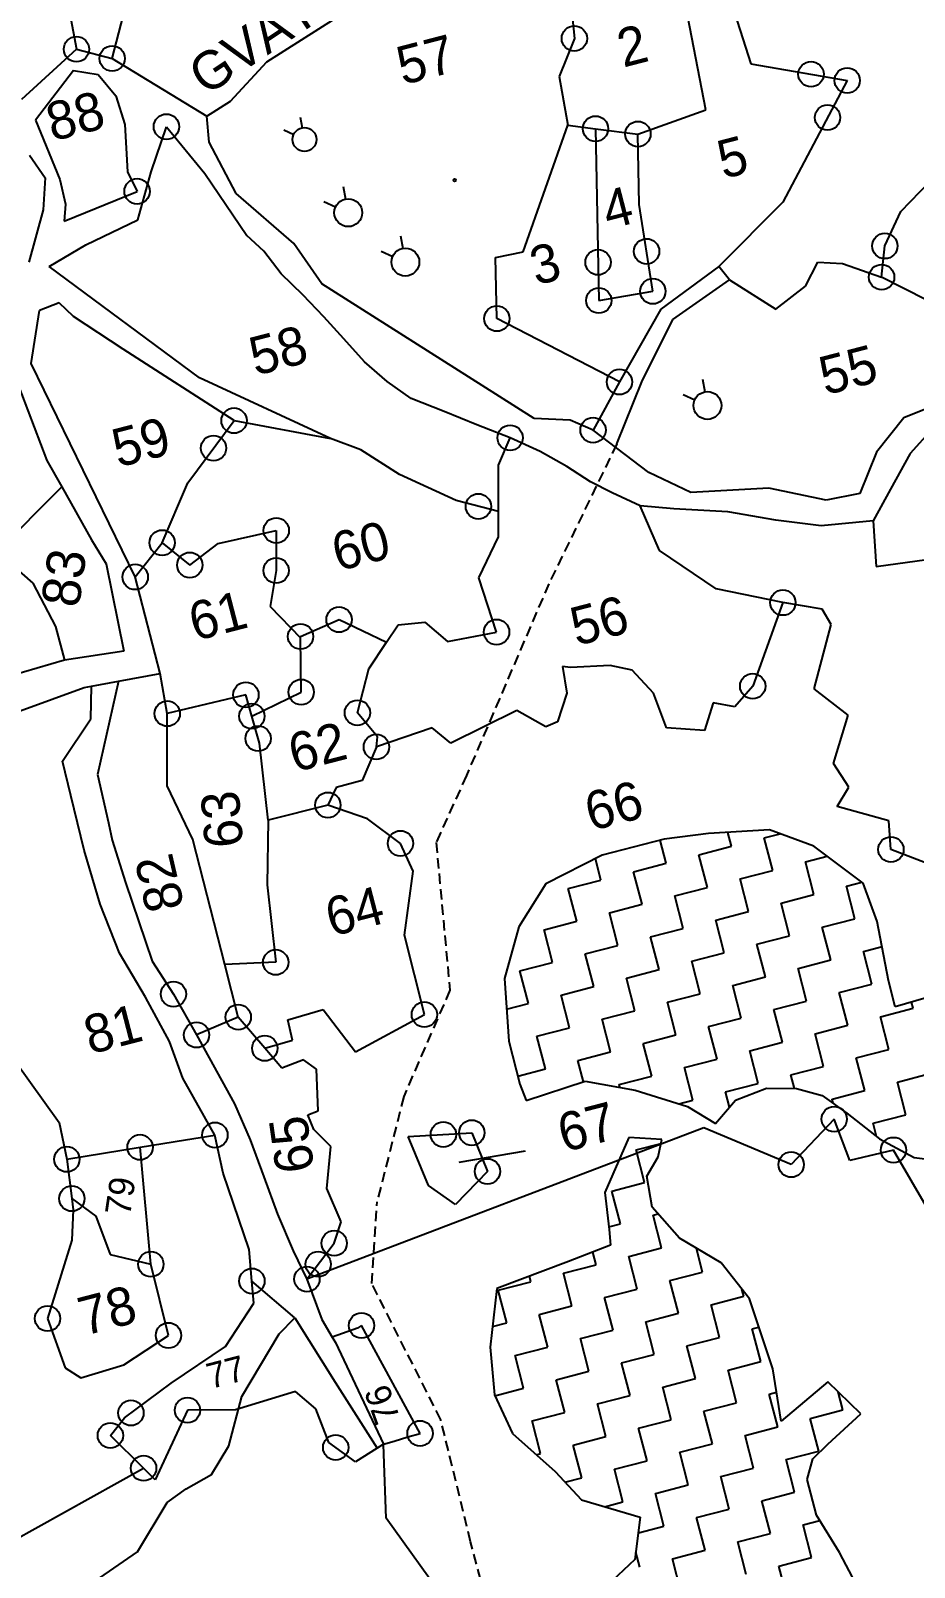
# Model space of a CAD drawing. Header units: metres. Extents: x 317086 to 320014, y 1873013 to 1876547.
# Drawn here: x 317794 to 318220, y 1873872 to 1874612 of the extents above; entities that cross this region are included whole.
import ezdxf

# ---------------------------------------------------------------- set-up
doc = ezdxf.new("R2010")
doc.units = ezdxf.units.M
doc.linetypes.add('DASHED', pattern=[0.75, 0.5, -0.25])
for name, color, linetype in [('LINE_FOOTPATH', 1, 'DASHED'), ('LINE_WATER', 4, 'Continuous'), ('POLY_HATCH', 12, 'Continuous'), ('POLY_PARCEL', 6, 'Continuous'), ('POLY_ROAD', 30, 'Continuous'), ('POLY_WATER', 4, 'Continuous'), ('TEXT_MAPIN', 7, 'Continuous'), ('TEXT_PARCEL', 7, 'Continuous')]:
    doc.layers.add(name, color=color, linetype=linetype)
doc.styles.add('TEXT_MAP', font='')
doc.styles.get('TEXT_MAP').set_extended_font_data('Kruti Dev 050')
doc.dimstyles.get("Standard").update_dxf_attribs({"dimtxt": 0.18, "dimasz": 0.18, "dimexe": 0.18, "dimexo": 0.0625, "dimgap": 0.09, "dimtad": 0, "dimtih": 1, "dimtoh": 1, "dimdec": 4, "dimzin": 0, "dimdsep": 46, "dimtxsty": 'Standard', "dimcen": 0.09, "dimadec": 0, "dimazin": 0, "dimtfac": 1, "dimtdec": 4, "dimtofl": 0, "dimtmove": 0, "dimatfit": 3, "dimfxl": 1, "dimtolj": 1, "dimtzin": 0, "dimarcsym": 0})

msp = doc.modelspace()

# ---------------------------------------------------------------- linework, layer by layer
for points in [[(317916.04, 1874563.9), (317920.83, 1874561.72)], [(317924.02, 1874570.15), (317924.99, 1874564.98)], [(317944.71, 1874536.68), (317945.85, 1874530.65)], [(317935.42, 1874529.39), (317940.99, 1874526.85)], [(317972.25, 1874512.88), (317973.38, 1874506.85)], [(317962.95, 1874505.6), (317968.53, 1874503.05)], [(318117.71, 1874443.85), (318118.84, 1874437.83)], [(318108.41, 1874436.57), (318113.99, 1874434.03)]]:
    msp.add_lwpolyline(points)
for centre, radius in [((317816.21, 1874602.78), 6.1), ((318055.99, 1874607.97), 6.1), ((317833.43, 1874598.33), 6.1), ((318169.94, 1874590.74), 6.1), ((318187.39, 1874587.74), 6.1), ((317859.54, 1874565.48), 6.1), ((318177.9, 1874569.88), 6.1), ((317926.06, 1874559.33), 5.75), ((318066.19, 1874564.52), 6.1), ((318086.6, 1874561.95), 6.1), ((317845.4, 1874534.36), 6.1), ((317998.33, 1874539.72), 0.646), ((317947.09, 1874524.07), 6.7), ((318205.5, 1874508.04), 6.1), ((317974.62, 1874500.27), 6.7), ((318067.39, 1874500.21), 6.1), ((318090.78, 1874505.45), 6.1), ((318203.94, 1874493.04), 6.1), ((318093.8, 1874486.23), 6.1), ((318067.73, 1874481.79), 6.1), ((318018.68, 1874473.08), 6.1), ((318077.69, 1874442.56), 6.1), ((318120.09, 1874431.24), 6.7), ((317892.1, 1874423.95), 6.1), ((318064.99, 1874419.39), 6.1), ((317882.26, 1874410.72), 6.1), ((318025.04, 1874415.7), 6.1), ((318009.75, 1874382.66), 6.1), ((317857.49, 1874365.17), 6.1), ((317912.45, 1874371.07), 6.1), ((317870.79, 1874354.42), 6.1), ((317912.39, 1874351.79), 6.1), ((317844.54, 1874348.66), 6.1), ((318156.39, 1874336.3), 6.1), ((317942.68, 1874328.14), 6.1), ((318018.54, 1874322.14), 6.1), ((317924.14, 1874320.02), 6.1), ((317897.83, 1874291.92), 6.1), ((317924.46, 1874293.26), 6.1), ((318141.87, 1874296.09), 6.1), ((317859.96, 1874282.86), 6.1), ((317900.7, 1874281.64), 6.1), ((317951.5, 1874283.28), 6.1), ((317903.69, 1874270.89), 6.1), ((317960.64, 1874266.84), 6.1), ((317937.31, 1874238.87), 6.1), ((317972.23, 1874220.38), 6.1), ((317972.23, 1874220.38), 6.1), ((318208.44, 1874217.45), 6.1), ((317912.17, 1874163.12), 6.1), ((317862.94, 1874147.82), 6.1), ((317894.15, 1874136.75), 6.1), ((317983.75, 1874137.96), 6.1), ((317874.07, 1874128.16), 6.1), ((317906.91, 1874121.74), 6.1), ((318181.12, 1874087.63), 6.1), ((317882.92, 1874079.94), 6.1), ((317992.91, 1874080.23), 6.1), ((318006.58, 1874081.08), 6.1), ((317846.83, 1874074.04), 6.1), ((318209.66, 1874072.75), 6.1), ((317811.6, 1874068.27), 6.1), ((318014.15, 1874062.47), 6.1), ((318160.43, 1874065.72), 6.1), ((317814.02, 1874049.34), 6.1), ((317940.33, 1874027.85), 6.1), ((317852.08, 1874017.74), 6.1), ((317932.66, 1874017.75), 6.1), ((317927.23, 1874010.6), 6.1), ((317900.75, 1874009.66), 6.1), ((317802.3, 1873991.61), 6.1), ((317953.51, 1873988.25), 6.1), ((317860.51, 1873983.49), 6.1), ((317842.48, 1873946.15), 6.1), ((317869.69, 1873947.44), 6.1), ((317981.68, 1873936.29), 6.1), ((317832.55, 1873935.29), 6.1), ((317941.05, 1873929.51), 6.1), ((317848.56, 1873919.53), 6.1)]:
    msp.add_circle(centre, radius)
at = {"layer": 'LINE_FOOTPATH', "ltscale": 10}
for p, q in [((318076.38, 1874412.7), (318043.72, 1874345.43)), ((318043.72, 1874345.43), (318004.02, 1874253.07)), ((318004.02, 1874253.07), (317989.43, 1874220.82)), ((317989.43, 1874220.82), (317996.04, 1874149.71)), ((317996.04, 1874149.71), (317973.8, 1874098.47)), ((317973.8, 1874098.47), (317961.03, 1874047.77)), ((317958.47, 1874008.48), (317961.03, 1874047.77)), ((317991.66, 1873942.81), (317958.47, 1874008.48)), ((318006.04, 1873884.14), (317991.66, 1873942.81)), ((318044.64, 1873735.4), (318006.04, 1873884.14))]:
    msp.add_line(p, q, dxfattribs=at)
at = {"layer": 'LINE_WATER'}
for p, q in [((317913.85, 1873984.27), (317921.31, 1873991.91)), ((317895.85, 1873954.03), (317913.85, 1873984.27)), ((317889.58, 1873930.32), (317895.85, 1873954.03)), ((317881.24, 1873916.49), (317889.58, 1873930.32)), ((317869.1, 1873909.62), (317881.24, 1873916.49)), ((317859.88, 1873903), (317869.1, 1873909.62)), ((317845.68, 1873879.22), (317859.88, 1873903)), ((317827.52, 1873866.81), (317845.68, 1873879.22))]:
    msp.add_line(p, q, dxfattribs=at)
at = {"layer": 'POLY_HATCH'}
for p, q in [((318120.6, 1874225.12), (318099.17, 1874222.44)), ((318149.94, 1874226.97), (318120.6, 1874225.12)), ((318171.24, 1874219.03), (318149.94, 1874226.97)), ((318099.17, 1874222.44), (318069.42, 1874214.72)), ((318195.11, 1874201.19), (318171.24, 1874219.03)), ((318069.42, 1874214.72), (318042.21, 1874200.93)), ((318042.21, 1874200.93), (318029.3, 1874180.27)), ((318201.83, 1874182.74), (318195.11, 1874201.19)), ((318029.3, 1874180.27), (318022.29, 1874155.38)), ((318207.27, 1874154.35), (318201.83, 1874182.74)), ((318022.29, 1874155.38), (318024.36, 1874125.15)), ((318210.54, 1874141.73), (318207.27, 1874154.35)), ((318242.76, 1874151.06), (318210.54, 1874141.73)), ((318024.36, 1874125.15), (318029.74, 1874104.43)), ((318032.74, 1874096.56), (318061.12, 1874105.84)), ((318061.12, 1874105.84), (318085.32, 1874101.55)), ((318029.74, 1874104.43), (318032.74, 1874096.56)), ((318085.32, 1874101.55), (318110.46, 1874093.65)), ((318133.59, 1874096.73), (318148.45, 1874102.51)), ((318148.45, 1874102.51), (318162.9, 1874102.42)), ((318162.9, 1874102.42), (318175.36, 1874098.92)), ((318175.36, 1874098.92), (318187.18, 1874090.45)), ((318110.46, 1874093.65), (318123.98, 1874085.58)), ((318123.98, 1874085.58), (318133.59, 1874096.73)), ((318187.18, 1874090.45), (318202.87, 1874078.17)), ((318082.15, 1874078.84), (318070.71, 1874052.33)), ((318098.14, 1874077.75), (318082.15, 1874078.84)), ((318096.37, 1874069.45), (318098.14, 1874077.75)), ((318202.87, 1874078.17), (318219.66, 1874069.07)), ((318090.92, 1874060.19), (318096.37, 1874069.45)), ((318219.66, 1874069.07), (318232.55, 1874067.61)), ((318093.51, 1874045.17), (318090.92, 1874060.19)), ((318070.71, 1874052.33), (318072.71, 1874034.54)), ((318106.54, 1874030.24), (318093.51, 1874045.17)), ((318072.71, 1874034.54), (318073.39, 1874026.87)), ((318073.39, 1874026.87), (318053.19, 1874019.01)), ((318126.61, 1874018.45), (318106.54, 1874030.24)), ((318053.19, 1874019.01), (318018.59, 1874006.11)), ((318140.28, 1874001.07), (318126.61, 1874018.45)), ((318018.59, 1874006.11), (318015.46, 1873977.83)), ((318151.63, 1873967.4), (318140.28, 1874001.07)), ((318015.46, 1873977.83), (318017.5, 1873954.82)), ((318155.54, 1873942.26), (318151.63, 1873967.4)), ((318178.11, 1873961.19), (318155.54, 1873942.26)), ((318193.91, 1873945.68), (318178.11, 1873961.19)), ((318017.5, 1873954.82), (318026.27, 1873936.17)), ((318178.06, 1873931.1), (318193.91, 1873945.68)), ((318026.27, 1873936.17), (318046.7, 1873917.94)), ((318170.75, 1873923.98), (318178.06, 1873931.1)), ((318168.08, 1873914.13), (318170.75, 1873923.98)), ((318046.7, 1873917.94), (318059.42, 1873904.24)), ((318172.53, 1873896.97), (318168.08, 1873914.13)), ((318059.42, 1873904.24), (318087.75, 1873895.9)), ((318087.75, 1873895.9), (318085.17, 1873875.61)), ((318183.74, 1873878.96), (318172.53, 1873896.97)), ((318085.17, 1873875.61), (318062.01, 1873853.91)), ((318191.56, 1873863.99), (318183.74, 1873878.96))]:
    msp.add_line(p, q, dxfattribs=at)
at = {"layer": 'POLY_HATCH', "linetype": 'Continuous'}
for p, q in [((318131.69, 1874219.02), (318129.95, 1874225.71)), ((318147.41, 1874223.1), (318155.02, 1874225.07)), ((318100.23, 1874210.86), (318097.35, 1874221.97)), ((318115.96, 1874214.94), (318131.69, 1874219.02)), ((318151.49, 1874207.37), (318147.41, 1874223.1)), ((318068.78, 1874202.69), (318066.1, 1874213.04)), ((318084.51, 1874206.77), (318100.23, 1874210.86)), ((318120.04, 1874199.21), (318115.96, 1874214.94)), ((318167.22, 1874211.45), (318177.73, 1874214.18)), ((318171.3, 1874195.73), (318167.22, 1874211.45)), ((318053.05, 1874198.61), (318068.78, 1874202.69)), ((318088.59, 1874191.05), (318084.51, 1874206.77)), ((318135.77, 1874203.29), (318151.49, 1874207.37)), ((318139.85, 1874187.56), (318135.77, 1874203.29)), ((318187.03, 1874199.81), (318194.4, 1874201.72)), ((318057.13, 1874182.89), (318053.05, 1874198.61)), ((318104.31, 1874195.13), (318120.04, 1874199.21)), ((318108.4, 1874179.4), (318104.31, 1874195.13)), ((318155.58, 1874191.65), (318171.3, 1874195.73)), ((318191.11, 1874184.08), (318187.03, 1874199.81)), ((318072.86, 1874186.97), (318088.59, 1874191.05)), ((318076.94, 1874171.24), (318072.86, 1874186.97)), ((318124.12, 1874183.48), (318139.85, 1874187.56)), ((318159.66, 1874175.92), (318155.58, 1874191.65)), ((318041.41, 1874178.8), (318057.13, 1874182.89)), ((318045.49, 1874163.08), (318041.41, 1874178.8)), ((318092.67, 1874175.32), (318108.4, 1874179.4)), ((318128.2, 1874167.76), (318124.12, 1874183.48)), ((318175.38, 1874180), (318191.11, 1874184.08)), ((318179.47, 1874164.27), (318175.38, 1874180)), ((318096.75, 1874159.59), (318092.67, 1874175.32)), ((318143.93, 1874171.84), (318159.66, 1874175.92)), ((318148.01, 1874156.11), (318143.93, 1874171.84)), ((318061.22, 1874167.16), (318076.94, 1874171.24)), ((318065.3, 1874151.43), (318061.22, 1874167.16)), ((318112.48, 1874163.68), (318128.2, 1874167.76)), ((318163.74, 1874160.19), (318179.47, 1874164.27)), ((318195.19, 1874168.35), (318204.14, 1874170.68)), ((318199.27, 1874152.63), (318195.19, 1874168.35)), ((318029.76, 1874159), (318045.49, 1874163.08)), ((318033.84, 1874143.27), (318029.76, 1874159)), ((318081.02, 1874155.51), (318096.75, 1874159.59)), ((318116.56, 1874147.95), (318112.48, 1874163.68)), ((318167.82, 1874144.46), (318163.74, 1874160.19)), ((318049.57, 1874147.35), (318065.3, 1874151.43)), ((318085.1, 1874139.79), (318081.02, 1874155.51)), ((318132.28, 1874152.03), (318148.01, 1874156.11)), ((318136.37, 1874136.3), (318132.28, 1874152.03)), ((318183.55, 1874148.55), (318199.27, 1874152.63)), ((318023.3, 1874140.53), (318033.84, 1874143.27)), ((318053.65, 1874131.62), (318049.57, 1874147.35)), ((318100.83, 1874143.87), (318116.56, 1874147.95)), ((318104.91, 1874128.14), (318100.83, 1874143.87)), ((318152.09, 1874140.38), (318167.82, 1874144.46)), ((318187.63, 1874132.82), (318183.55, 1874148.55)), ((318219.08, 1874140.98), (318218.3, 1874143.98)), ((318069.38, 1874135.7), (318085.1, 1874139.79)), ((318073.46, 1874119.98), (318069.38, 1874135.7)), ((318120.64, 1874132.22), (318136.37, 1874136.3)), ((318156.17, 1874124.66), (318152.09, 1874140.38)), ((318203.35, 1874136.9), (318219.08, 1874140.98)), ((318207.44, 1874121.17), (318203.35, 1874136.9)), ((318037.92, 1874127.54), (318053.65, 1874131.62)), ((318042.01, 1874111.82), (318037.92, 1874127.54)), ((318089.19, 1874124.06), (318104.91, 1874128.14)), ((318124.72, 1874116.49), (318120.64, 1874132.22)), ((318171.9, 1874128.74), (318187.63, 1874132.82)), ((318175.98, 1874113.01), (318171.9, 1874128.74)), ((318057.73, 1874115.9), (318073.46, 1874119.98)), ((318093.27, 1874108.33), (318089.19, 1874124.06)), ((318140.45, 1874120.58), (318156.17, 1874124.66)), ((318144.53, 1874104.85), (318140.45, 1874120.58)), ((318191.71, 1874117.09), (318207.44, 1874121.17)), ((318060.4, 1874105.61), (318057.73, 1874115.9)), ((318108.99, 1874112.41), (318124.72, 1874116.49)), ((318113.07, 1874096.69), (318108.99, 1874112.41)), ((318160.26, 1874108.93), (318175.98, 1874113.01)), ((318195.79, 1874101.37), (318191.71, 1874117.09)), ((318028.71, 1874108.37), (318042.01, 1874111.82)), ((318077.54, 1874104.25), (318093.27, 1874108.33)), ((318128.8, 1874100.77), (318144.53, 1874104.85)), ((318161.94, 1874102.42), (318160.26, 1874108.93)), ((318211.52, 1874105.45), (318227.24, 1874109.53)), ((318215.6, 1874089.72), (318211.52, 1874105.45)), ((318077.9, 1874102.86), (318077.54, 1874104.25)), ((318130.71, 1874093.39), (318128.8, 1874100.77)), ((318180.06, 1874097.28), (318195.79, 1874101.37)), ((318106.35, 1874094.94), (318113.07, 1874096.69)), ((318180.62, 1874095.15), (318180.06, 1874097.28)), ((318199.87, 1874085.64), (318215.6, 1874089.72)), ((318201.54, 1874079.21), (318199.87, 1874085.64)), ((318085.7, 1874072.8), (318097.75, 1874075.92)), ((318089.78, 1874057.07), (318085.7, 1874072.8)), ((318074.06, 1874052.99), (318089.78, 1874057.07)), ((318078.14, 1874037.26), (318074.06, 1874052.99)), ((318093.86, 1874041.34), (318096.29, 1874041.97)), ((318097.95, 1874025.62), (318093.86, 1874041.34)), ((318072.57, 1874035.82), (318078.14, 1874037.26)), ((318066.49, 1874017.46), (318064.91, 1874023.57)), ((318082.22, 1874021.54), (318097.95, 1874025.62)), ((318117.75, 1874013.97), (318114.79, 1874025.39)), ((318050.77, 1874013.37), (318066.49, 1874017.46)), ((318086.3, 1874005.81), (318082.22, 1874021.54)), ((318019.31, 1874005.21), (318035.04, 1874009.29)), ((318035.04, 1874009.29), (318034.34, 1874011.98)), ((318054.85, 1873997.65), (318050.77, 1874013.37)), ((318102.03, 1874009.89), (318117.75, 1874013.97)), ((318106.11, 1873994.16), (318102.03, 1874009.89)), ((318023.39, 1873989.49), (318019.31, 1874005.21)), ((318070.57, 1874001.73), (318086.3, 1874005.81)), ((318074.65, 1873986), (318070.57, 1874001.73)), ((318121.83, 1873998.25), (318137.56, 1874002.33)), ((318137.56, 1874002.33), (318136.71, 1874005.61)), ((318039.12, 1873993.57), (318054.85, 1873997.65)), ((318090.38, 1873990.08), (318106.11, 1873994.16)), ((318125.92, 1873982.52), (318121.83, 1873998.25)), ((318016.55, 1873987.71), (318023.39, 1873989.49)), ((318043.2, 1873977.84), (318039.12, 1873993.57)), ((318094.46, 1873974.36), (318090.38, 1873990.08)), ((318141.64, 1873986.6), (318144.88, 1873987.44)), ((318145.72, 1873970.87), (318141.64, 1873986.6)), ((318058.93, 1873981.92), (318074.65, 1873986)), ((318063.01, 1873966.19), (318058.93, 1873981.92)), ((318110.19, 1873978.44), (318125.92, 1873982.52)), ((318027.47, 1873973.76), (318043.2, 1873977.84)), ((318031.56, 1873958.03), (318027.47, 1873973.76)), ((318078.74, 1873970.28), (318094.46, 1873974.36)), ((318114.27, 1873962.71), (318110.19, 1873978.44)), ((318047.28, 1873962.11), (318063.01, 1873966.19)), ((318082.82, 1873954.55), (318078.74, 1873970.28)), ((318130, 1873966.79), (318145.72, 1873970.87)), ((318134.08, 1873951.07), (318130, 1873966.79)), ((318017.69, 1873954.43), (318031.56, 1873958.03)), ((318051.36, 1873946.39), (318047.28, 1873962.11)), ((318098.54, 1873958.63), (318114.27, 1873962.71)), ((318102.62, 1873942.9), (318098.54, 1873958.63)), ((318067.09, 1873950.47), (318082.82, 1873954.55)), ((318071.17, 1873934.74), (318067.09, 1873950.47)), ((318118.35, 1873946.98), (318134.08, 1873951.07)), ((318149.81, 1873955.15), (318153.39, 1873956.08)), ((318153.89, 1873939.42), (318149.81, 1873955.15)), ((318185.34, 1873947.58), (318183.07, 1873956.32)), ((318035.64, 1873942.31), (318051.36, 1873946.39)), ((318039.72, 1873926.58), (318035.64, 1873942.31)), ((318086.9, 1873938.82), (318102.62, 1873942.9)), ((318122.43, 1873931.26), (318118.35, 1873946.98)), ((318169.61, 1873943.5), (318185.34, 1873947.58)), ((318173.69, 1873927.77), (318169.61, 1873943.5)), ((318055.44, 1873930.66), (318071.17, 1873934.74)), ((318090.98, 1873923.1), (318086.9, 1873938.82)), ((318138.16, 1873935.34), (318153.89, 1873939.42)), ((318142.24, 1873919.61), (318138.16, 1873935.34)), ((318059.53, 1873914.93), (318055.44, 1873930.66)), ((318106.71, 1873927.18), (318122.43, 1873931.26)), ((318110.79, 1873911.45), (318106.71, 1873927.18)), ((318157.97, 1873923.69), (318173.69, 1873927.77)), ((318037.63, 1873926.04), (318039.72, 1873926.58)), ((318075.25, 1873919.01), (318090.98, 1873923.1)), ((318162.05, 1873907.97), (318157.97, 1873923.69)), ((318051.44, 1873912.83), (318059.53, 1873914.93)), ((318079.33, 1873903.29), (318075.25, 1873919.01)), ((318126.51, 1873915.53), (318142.24, 1873919.61)), ((318130.6, 1873899.8), (318126.51, 1873915.53)), ((318095.06, 1873907.37), (318110.79, 1873911.45)), ((318099.14, 1873891.64), (318095.06, 1873907.37)), ((318146.32, 1873903.89), (318162.05, 1873907.97)), ((318070.47, 1873900.99), (318079.33, 1873903.29)), ((318114.87, 1873895.72), (318130.6, 1873899.8)), ((318150.4, 1873888.16), (318146.32, 1873903.89)), ((318086.8, 1873888.44), (318099.14, 1873891.64)), ((318118.95, 1873880), (318114.87, 1873895.72)), ((318166.13, 1873892.24), (318174.18, 1873894.33)), ((318170.21, 1873876.51), (318166.13, 1873892.24)), ((318134.68, 1873884.08), (318150.4, 1873888.16)), ((318138.76, 1873868.35), (318134.68, 1873884.08)), ((318087.5, 1873871.83), (318085.61, 1873879.1)), ((318103.22, 1873875.91), (318118.95, 1873880)), ((318107.3, 1873860.19), (318103.22, 1873875.91)), ((318154.48, 1873872.43), (318170.21, 1873876.51)), ((318158.57, 1873856.7), (318154.48, 1873872.43))]:
    msp.add_line(p, q, dxfattribs=at)
at = {"layer": 'POLY_PARCEL'}
for p, q in [((317808.95, 1874642.35), (317816.21, 1874602.78)), ((318119.33, 1874573.61), (318106.61, 1874639.16)), ((318128.41, 1874635.21), (318140.97, 1874595.72)), ((317833.43, 1874598.33), (317841.04, 1874627.49)), ((317907.94, 1874596.69), (317941.33, 1874617.91)), ((318054.75, 1874620.27), (318055.99, 1874607.97)), ((318055.99, 1874607.97), (318048.71, 1874589.58)), ((317890.34, 1874577.83), (317907.94, 1874596.69)), ((318140.97, 1874595.72), (318187.39, 1874587.74)), ((318048.71, 1874589.58), (318052.84, 1874566.19)), ((318187.39, 1874587.74), (318156.3, 1874529.21)), ((317879.08, 1874570.62), (317890.34, 1874577.83)), ((318086.6, 1874561.95), (318119.33, 1874573.61)), ((318213.27, 1874524.64), (318263.27, 1874576.72)), ((318031.32, 1874505.28), (318052.84, 1874566.19)), ((318052.84, 1874566.19), (318066.19, 1874564.52)), ((318066.19, 1874564.52), (318067.73, 1874481.79)), ((318066.19, 1874564.52), (318086.6, 1874561.95)), ((318087.23, 1874528.01), (318086.6, 1874561.95)), ((318093.8, 1874486.23), (318087.23, 1874528.01)), ((318156.3, 1874529.21), (318125.54, 1874498.22)), ((318205.5, 1874508.04), (318213.27, 1874524.64)), ((318018.06, 1874502.42), (318031.32, 1874505.28)), ((318203.94, 1874493.04), (318205.5, 1874508.04)), ((318018.68, 1874473.08), (318018.06, 1874502.42)), ((318167.25, 1874488.77), (318173.24, 1874500.25)), ((318173.24, 1874500.25), (318185.09, 1874499.63)), ((318185.09, 1874499.63), (318203.94, 1874493.04)), ((318130.64, 1874491.82), (318152.99, 1874477.68)), ((318253.85, 1874467.48), (318203.94, 1874493.04)), ((318067.73, 1874481.79), (318093.8, 1874486.23)), ((318152.99, 1874477.68), (318167.25, 1874488.77)), ((318077.69, 1874442.56), (318018.68, 1874473.08)), ((317869.86, 1874394.06), (317892.1, 1874423.95)), ((318019.41, 1874402.49), (318025.04, 1874415.7)), ((317953.22, 1874409.87), (317938.5, 1874415.35)), ((317971.79, 1874398.09), (317953.22, 1874409.87)), ((318019.47, 1874380.13), (318019.41, 1874402.49)), ((317857.49, 1874365.17), (317869.86, 1874394.06)), ((317999.01, 1874385.46), (317971.79, 1874398.09)), ((317777.94, 1874360.85), (317809.11, 1874392.07)), ((318019.47, 1874380.13), (317999.01, 1874385.46)), ((318019.5, 1874367.98), (318019.47, 1874380.13)), ((318096.99, 1874361.39), (318087.71, 1874382.89)), ((318199.88, 1874375.78), (318201.39, 1874353.65)), ((317844.54, 1874348.66), (317857.49, 1874365.17)), ((317857.49, 1874365.17), (317870.79, 1874354.42)), ((317870.79, 1874354.42), (317884.47, 1874364.78)), ((317884.47, 1874364.78), (317912.45, 1874371.07)), ((317912.45, 1874371.07), (317912.39, 1874351.79)), ((318009.99, 1874348.25), (318019.5, 1874367.98)), ((317777.94, 1874360.85), (317795.22, 1874345.66)), ((318124.22, 1874343.02), (318096.99, 1874361.39)), ((318201.39, 1874353.65), (318230.35, 1874357.66)), ((317912.39, 1874351.79), (317909.47, 1874334.5)), ((317795.22, 1874345.66), (317806.08, 1874324.87)), ((318018.54, 1874322.14), (318009.99, 1874348.25)), ((318156.39, 1874336.3), (318124.22, 1874343.02)), ((317909.47, 1874334.5), (317924.15, 1874319.3)), ((318156.39, 1874336.3), (318141.87, 1874296.09)), ((318175.31, 1874333.11), (318156.39, 1874336.3)), ((317924.14, 1874320.02), (317942.68, 1874328.14)), ((317942.68, 1874328.14), (317965.58, 1874317.2)), ((317971.11, 1874325.55), (317984.06, 1874326.91)), ((317984.06, 1874326.91), (317994.91, 1874317.56)), ((318179.69, 1874325.84), (318175.31, 1874333.11)), ((317806.08, 1874324.87), (317810.39, 1874308.57)), ((317924.15, 1874319.3), (317924.14, 1874320.02)), ((317965.58, 1874317.2), (317971.11, 1874325.55)), ((317994.91, 1874317.56), (318018.54, 1874322.14)), ((318171.53, 1874294.76), (318179.69, 1874325.84)), ((317924.46, 1874293.26), (317924.15, 1874319.3)), ((317957.09, 1874304.42), (317965.58, 1874317.2)), ((318054.09, 1874305.08), (318050.21, 1874305.63)), ((318050.21, 1874305.63), (318052.3, 1874292.78)), ((318073.19, 1874305.99), (318054.09, 1874305.08)), ((318083.75, 1874303.75), (318073.19, 1874305.99)), ((317859.96, 1874282.86), (317856.61, 1874302.16)), ((317951.5, 1874283.28), (317957.09, 1874304.42)), ((318094.1, 1874292.73), (318083.75, 1874303.75)), ((317897.83, 1874291.92), (317859.96, 1874282.86)), ((317900.7, 1874281.64), (317897.83, 1874291.92)), ((317900.7, 1874281.64), (317924.46, 1874293.26)), ((318052.3, 1874292.78), (318047.8, 1874278.85)), ((318100.32, 1874275.97), (318094.1, 1874292.73)), ((318141.87, 1874296.09), (318133.25, 1874286.07)), ((318187.9, 1874282.19), (318171.53, 1874294.76)), ((317859.86, 1874248.06), (317859.96, 1874282.86)), ((317961.17, 1874271.62), (317951.5, 1874283.28)), ((318028.28, 1874284.37), (317996.53, 1874268.62)), ((318042.19, 1874276.45), (318028.28, 1874284.37)), ((318122.76, 1874288.02), (318118.7, 1874274.82)), ((318133.25, 1874286.07), (318122.76, 1874288.02)), ((317904.33, 1874268.6), (317900.7, 1874281.64)), ((317987.51, 1874276.02), (317960.64, 1874266.84)), ((317996.53, 1874268.62), (317987.51, 1874276.02)), ((318047.8, 1874278.85), (318042.19, 1874276.45)), ((318118.7, 1874274.82), (318100.32, 1874275.97)), ((318180.85, 1874258.87), (318187.9, 1874282.19)), ((317908.6, 1874231.64), (317904.33, 1874268.6)), ((317960.64, 1874266.84), (317961.17, 1874271.62)), ((317960.64, 1874266.84), (317953.76, 1874250.66)), ((318188.19, 1874247.39), (318180.85, 1874258.87)), ((317872.3, 1874222.25), (317859.86, 1874248.06)), ((317941.35, 1874247.22), (317937.31, 1874238.87)), ((317953.76, 1874250.66), (317941.35, 1874247.22)), ((318182.49, 1874238.12), (318188.19, 1874247.39)), ((317937.31, 1874238.87), (317908.6, 1874231.64)), ((317956.34, 1874232.18), (317937.31, 1874238.87)), ((318207.37, 1874231.19), (318182.49, 1874238.12)), ((317908.6, 1874231.64), (317908.01, 1874200.47)), ((317972.23, 1874220.38), (317956.34, 1874232.18)), ((318208.44, 1874217.45), (318207.37, 1874231.19)), ((317887.69, 1874162.04), (317872.3, 1874222.25)), ((317978.33, 1874207.01), (317972.23, 1874220.38)), ((318229.22, 1874209.46), (318208.44, 1874217.45)), ((317974.16, 1874176.2), (317978.33, 1874207.01)), ((317908.01, 1874200.47), (317912.17, 1874163.12)), ((317983.75, 1874137.96), (317974.16, 1874176.2)), ((317912.17, 1874163.12), (317887.69, 1874162.04)), ((317894.15, 1874136.75), (317887.69, 1874162.04)), ((317894.15, 1874136.75), (317874.07, 1874128.16)), ((317906.91, 1874121.74), (317894.15, 1874136.75)), ((317917.94, 1874135.5), (317935.08, 1874140.44)), ((317920.19, 1874125.58), (317917.94, 1874135.5)), ((317935.08, 1874140.44), (317950.59, 1874120)), ((317950.59, 1874120), (317983.75, 1874137.96)), ((317906.91, 1874121.74), (317920.19, 1874125.58)), ((317915.08, 1874112.13), (317906.91, 1874121.74)), ((317786.46, 1874115.95), (317807.92, 1874085.99)), ((317925.52, 1874116.19), (317915.08, 1874112.13)), ((317931.75, 1874111.72), (317925.52, 1874116.19)), ((317932.56, 1874091.67), (317931.75, 1874111.72)), ((317927.66, 1874089.73), (317932.56, 1874091.67)), ((317807.92, 1874085.99), (317811.6, 1874068.27)), ((318118.29, 1874083.48), (317927.23, 1874010.6)), ((317930.5, 1874082.7), (317927.66, 1874089.73)), ((317938.74, 1874074.37), (317930.5, 1874082.7)), ((318160.43, 1874065.72), (318118.29, 1874083.48)), ((318181.12, 1874087.63), (318160.43, 1874065.72)), ((318188.67, 1874067.64), (318181.12, 1874087.63)), ((317846.83, 1874074.04), (317868.79, 1874077.63)), ((317868.79, 1874077.63), (317882.92, 1874079.94)), ((317976.03, 1874079.18), (318006.58, 1874081.08)), ((317985.71, 1874055.64), (317976.03, 1874079.18)), ((318006.58, 1874081.08), (318014.15, 1874062.47)), ((317811.6, 1874068.27), (317846.83, 1874074.04)), ((317811.6, 1874068.27), (317814.02, 1874049.34)), ((317852.08, 1874017.74), (317846.83, 1874074.04)), ((317936.85, 1874054.29), (317938.74, 1874074.37)), ((318209.66, 1874072.75), (318188.67, 1874067.64)), ((318234.07, 1874030.8), (318209.66, 1874072.75)), ((318014.15, 1874062.47), (317998.78, 1874046.56)), ((317943.74, 1874038.18), (317936.85, 1874054.29)), ((317998.78, 1874046.56), (317985.71, 1874055.64)), ((317814.02, 1874049.34), (317825.54, 1874040.92)), ((317814.02, 1874049.34), (317814.7, 1874044.02)), ((317814.7, 1874044.02), (317813.97, 1874029.26)), ((317825.54, 1874040.92), (317832.47, 1874022.44)), ((317940.33, 1874027.85), (317943.74, 1874038.18)), ((317813.97, 1874029.26), (317802.3, 1873991.61)), ((317927.23, 1874010.6), (317940.33, 1874027.85)), ((317832.47, 1874022.44), (317852.08, 1874017.74)), ((317860.51, 1873983.49), (317852.08, 1874017.74)), ((317901.65, 1873998.99), (317900.75, 1874009.66)), ((317887.93, 1873978.08), (317901.65, 1873998.99)), ((317802.3, 1873991.61), (317810.75, 1873967.84)), ((317951.55, 1873986.98), (317939.41, 1873982.66)), ((317953.51, 1873988.25), (317951.55, 1873986.98)), ((317981.68, 1873936.29), (317953.51, 1873988.25)), ((317839.11, 1873969.28), (317860.51, 1873983.49)), ((317861.77, 1873960.48), (317887.93, 1873978.08)), ((317810.75, 1873967.84), (317818.4, 1873963)), ((317818.4, 1873963), (317839.11, 1873969.28)), ((317839.39, 1873943.85), (317861.77, 1873960.48)), ((317921.76, 1873956.43), (317892.8, 1873947.65)), ((317931.47, 1873948.13), (317921.76, 1873956.43)), ((317832.55, 1873935.29), (317839.39, 1873943.85)), ((317869.69, 1873947.44), (317854.19, 1873913.99)), ((317892.8, 1873947.65), (317869.69, 1873947.44)), ((317937.7, 1873931.89), (317931.47, 1873948.13)), ((317848.56, 1873919.53), (317832.55, 1873935.29)), ((317975.78, 1873934.56), (317981.68, 1873936.29)), ((317950.66, 1873922.68), (317937.7, 1873931.89)), ((317961.02, 1873929.2), (317950.66, 1873922.68)), ((317964.06, 1873931.11), (317969.23, 1873932.63)), ((317964.24, 1873926.23), (317964.06, 1873931.11)), ((317969.23, 1873932.63), (317975.78, 1873934.56)), ((317965.37, 1873895.4), (317964.24, 1873926.23)), ((317785.16, 1873884.22), (317848.56, 1873919.53)), ((317854.19, 1873913.99), (317848.56, 1873919.53)), ((318047.5, 1873781.21), (317965.37, 1873895.4))]:
    msp.add_line(p, q, dxfattribs=at)
at = {"layer": 'POLY_ROAD'}
for p, q in [((318125.54, 1874498.22), (318097.61, 1874477.68)), ((318130.64, 1874491.82), (318125.54, 1874498.22)), ((318103.34, 1874472.61), (318130.64, 1874491.82)), ((318097.61, 1874477.68), (318077.69, 1874442.56)), ((318088.5, 1874442.58), (318103.34, 1874472.61)), ((318077.69, 1874442.56), (318064.99, 1874419.39)), ((318076.38, 1874412.7), (318088.5, 1874442.58))]:
    msp.add_line(p, q, dxfattribs=at)
at = {"layer": 'POLY_WATER'}
for p, q in [((317816.21, 1874602.78), (317789.83, 1874578.63)), ((317816.21, 1874602.78), (317833.43, 1874598.33)), ((317833.43, 1874598.33), (317879.08, 1874570.62)), ((317814.83, 1874592.6), (317796.52, 1874568.58)), ((317814.83, 1874592.6), (317826.65, 1874590.6)), ((317826.65, 1874590.6), (317835.15, 1874580.36)), ((317835.15, 1874580.36), (317839.52, 1874566.52)), ((317796.52, 1874568.58), (317808.19, 1874540.1)), ((317839.52, 1874566.52), (317840.77, 1874543.69)), ((317852.23, 1874543.67), (317859.54, 1874565.48)), ((317859.54, 1874565.48), (317877.98, 1874542.88)), ((317880.2, 1874557.96), (317879.08, 1874570.62)), ((317893.06, 1874533.26), (317880.2, 1874557.96)), ((317793.58, 1874551.78), (317801.08, 1874540.8)), ((317840.77, 1874543.69), (317845.4, 1874534.36)), ((317845.82, 1874520.67), (317852.23, 1874543.67)), ((317877.98, 1874542.88), (317898.31, 1874513.04)), ((317801.08, 1874540.8), (317800.21, 1874525.43)), ((317808.19, 1874540.1), (317810.9, 1874528.16)), ((317810.29, 1874520.02), (317845.4, 1874534.36)), ((317810.9, 1874528.16), (317810.29, 1874520.02)), ((317920.91, 1874509.24), (317893.06, 1874533.26)), ((317800.21, 1874525.43), (317793.22, 1874500.19)), ((317820.68, 1874508.52), (317845.82, 1874520.67)), ((317906.39, 1874505.51), (317898.31, 1874513.04)), ((317803.09, 1874498.17), (317820.68, 1874508.52)), ((317914.73, 1874494.64), (317906.39, 1874505.51)), ((317934.33, 1874489.85), (317920.91, 1874509.24)), ((317875.5, 1874444.59), (317803.09, 1874498.17)), ((317925.2, 1874484.51), (317914.73, 1874494.64)), ((318011.54, 1874440.94), (317934.33, 1874489.85)), ((317935.27, 1874473.98), (317925.2, 1874484.51)), ((317794.44, 1874451.48), (317798.41, 1874477.04)), ((317807.9, 1874480.62), (317798.41, 1874477.04)), ((317814.8, 1874474.12), (317807.9, 1874480.62)), ((317838.76, 1874458.35), (317814.8, 1874474.12)), ((317945.05, 1874463.37), (317935.27, 1874473.98)), ((317954.98, 1874452.2), (317945.05, 1874463.37)), ((317783.65, 1874452.88), (317802.01, 1874404.74)), ((317892.1, 1874423.95), (317838.76, 1874458.35)), ((317844.54, 1874348.66), (317794.44, 1874451.48)), ((317965.77, 1874442.76), (317954.98, 1874452.2)), ((317938.5, 1874415.35), (317875.5, 1874444.59)), ((317977.33, 1874434.62), (317965.77, 1874442.76)), ((318036.67, 1874424.91), (318011.54, 1874440.94)), ((317993.24, 1874428.31), (317977.33, 1874434.62)), ((318234.48, 1874433.4), (318214.63, 1874425.35)), ((317892.1, 1874423.95), (317938.5, 1874415.35)), ((318008.95, 1874421.96), (317993.24, 1874428.31)), ((318053.94, 1874424.24), (318036.67, 1874424.91)), ((318064.99, 1874419.39), (318053.94, 1874424.24)), ((318214.63, 1874425.35), (318201.52, 1874408.74)), ((318025.04, 1874415.7), (318008.95, 1874421.96)), ((318039.54, 1874409.02), (318025.04, 1874415.7)), ((318091.79, 1874398.95), (318064.99, 1874419.39)), ((318228.07, 1874419.72), (318217.72, 1874408.1)), ((318052.43, 1874401.93), (318039.54, 1874409.02)), ((318201.52, 1874408.74), (318193.43, 1874388.92)), ((318217.72, 1874408.1), (318208.29, 1874391.01)), ((317802.01, 1874404.74), (317809.11, 1874392.07)), ((318063.81, 1874394.45), (318052.43, 1874401.93)), ((318074.12, 1874389.2), (318063.81, 1874394.45)), ((318112.02, 1874389.38), (318091.79, 1874398.95)), ((317809.11, 1874392.07), (317823.46, 1874366.48)), ((318087.71, 1874382.89), (318074.12, 1874389.2)), ((318149.57, 1874391.39), (318112.02, 1874389.38)), ((318177.18, 1874385.67), (318149.57, 1874391.39)), ((318193.43, 1874388.92), (318177.18, 1874385.67)), ((318208.29, 1874391.01), (318199.88, 1874375.78)), ((318103.83, 1874381.56), (318087.71, 1874382.89)), ((318129.86, 1874379.99), (318103.83, 1874381.56)), ((318152.99, 1874376.05), (318129.86, 1874379.99)), ((318174.9, 1874373.31), (318152.99, 1874376.05)), ((318199.88, 1874375.78), (318174.9, 1874373.31)), ((317823.46, 1874366.48), (317830.49, 1874354.98)), ((317830.49, 1874354.98), (317838.97, 1874312.96)), ((317856.61, 1874302.16), (317844.54, 1874348.66)), ((317838.97, 1874312.96), (317810.39, 1874308.57)), ((317810.39, 1874308.57), (317774.88, 1874298.14)), ((317823.42, 1874296.14), (317836.41, 1874298.5)), ((317836.41, 1874298.5), (317826.32, 1874253.53)), ((317836.41, 1874298.5), (317856.61, 1874302.16)), ((317789.11, 1874284.25), (317819.94, 1874295.51)), ((317819.94, 1874295.51), (317823.42, 1874296.14)), ((317823.08, 1874280.36), (317823.42, 1874296.14)), ((317809.47, 1874259.92), (317823.08, 1874280.36)), ((317813.53, 1874243.38), (317809.47, 1874259.92)), ((317826.32, 1874253.53), (317831.68, 1874230.27)), ((317819.87, 1874217.16), (317813.53, 1874243.38)), ((317831.68, 1874230.27), (317833.44, 1874221.99)), ((317827.57, 1874191.06), (317819.87, 1874217.16)), ((317833.44, 1874221.99), (317839.79, 1874201.6)), ((317839.79, 1874201.6), (317852.64, 1874163.71)), ((317836.96, 1874167.5), (317827.57, 1874191.06)), ((317849.44, 1874146.38), (317836.96, 1874167.5)), ((317852.64, 1874163.71), (317862.94, 1874147.82)), ((317861.05, 1874125.03), (317849.44, 1874146.38)), ((317862.94, 1874147.82), (317874.07, 1874128.16)), ((317874.07, 1874128.16), (317892.29, 1874094.96)), ((317867.49, 1874107.32), (317861.05, 1874125.03)), ((317882.92, 1874079.94), (317867.49, 1874107.32)), ((317892.29, 1874094.96), (317899.93, 1874077.69)), ((317886.92, 1874061.56), (317882.92, 1874079.94)), ((317899.93, 1874077.69), (317906.47, 1874059.87)), ((317899.47, 1874024.83), (317886.92, 1874061.56)), ((317906.47, 1874059.87), (317913.05, 1874041.92)), ((317913.05, 1874041.92), (317920.53, 1874024.2)), ((317900.75, 1874009.66), (317899.47, 1874024.83)), ((317920.53, 1874024.2), (317927.23, 1874010.6)), ((317921.31, 1873991.91), (317900.75, 1874009.66)), ((317927.23, 1874010.6), (317934.31, 1873991.2)), ((317921.31, 1873991.91), (317940.78, 1873960.97)), ((317934.31, 1873991.2), (317939.41, 1873982.66)), ((317939.41, 1873982.66), (317940.94, 1873980.1)), ((317940.94, 1873980.1), (317964.06, 1873931.11)), ((317940.78, 1873960.97), (317961.02, 1873929.2)), ((317964.06, 1873931.11), (317961.02, 1873929.2))]:
    msp.add_line(p, q, dxfattribs=at)

# ---------------------------------------------------------------- texts
at = {"layer": 'TEXT_MAPIN', "ltscale": 10}
msp.add_text('GVATHAN', height=18.423, rotation=33.57511, dxfattribs=at).set_placement((317878.52, 1874580.06))
at = {"layer": 'TEXT_PARCEL', "style": 'TEXT_MAP'}
for s, height, rotation, p in [('57', 18.423, 14.54758, (317973.36, 1874585.47)), ('2', 18.42, 14.54758, (318079.52, 1874593.89)), ('88', 18.423, 14.54758, (317804.63, 1874558.34)), ('5', 18.42, 14.54758, (318127.75, 1874540.24)), ('4', 18.42, 14.54758, (318072.34, 1874515.9)), ('3', 18.42, 14.54758, (318037.54, 1874488.98)), ('58', 18.423, 14.54758, (317902.38, 1874445.48)), ('55', 18.423, 14.54758, (318176.79, 1874436.11)), ('59', 18.423, 14.54758, (317836.29, 1874401.31)), ('60', 18.423, 14.54758, (317942.14, 1874351.34)), ('83', 18.423, 82.31707, (317817.43, 1874333.48)), ('61', 18.423, 14.54758, (317873.29, 1874317.74)), ('56', 18.423, 14.54758, (318056.97, 1874315.4)), ('62', 18.423, 14.54758, (317921.25, 1874254.54)), ('66', 18.423, 14.54758, (318063.99, 1874226.27)), ('63', 18.423, 94.7522, (317896.56, 1874219.06)), ('82', 18.423, 103.11354, (317868.24, 1874189.9)), ('64', 18.423, 14.54758, (317939.08, 1874175.42)), ('81', 18.423, 14.54758, (317822.77, 1874118.75)), ('67', 18.423, 14.54758, (318050.93, 1874071.59)), ('65', 18.423, 98.19888, (317930.85, 1874063.09)), ('79', 12.282, 81.58777, (317842.03, 1874040.64)), ('78', 18.423, 14.54758, (317819.98, 1873983.24)), ('77', 12.282, 14.54758, (317880.77, 1873957.61)), ('76', 12.282, 109.74896, (317972.26, 1873943.56))]:
    msp.add_text(s, height=height, rotation=rotation, dxfattribs=at).set_placement(p)

# ---------------------------------------------------------------- leaders
msp.add_leader([(318032.31, 1874072.18), (318000.42, 1874066.78)], dimstyle='Standard', override={"dimtxt": 2.5, "dimasz": 2.5, "dimexe": 1.25, "dimexo": 0.625, "dimgap": 0.625, "dimtad": 1, "dimtih": 0, "dimtoh": 0, "dimzin": 8, "dimcen": 2.5, "dimtofl": 1})

doc.saveas('drawing.dxf')
